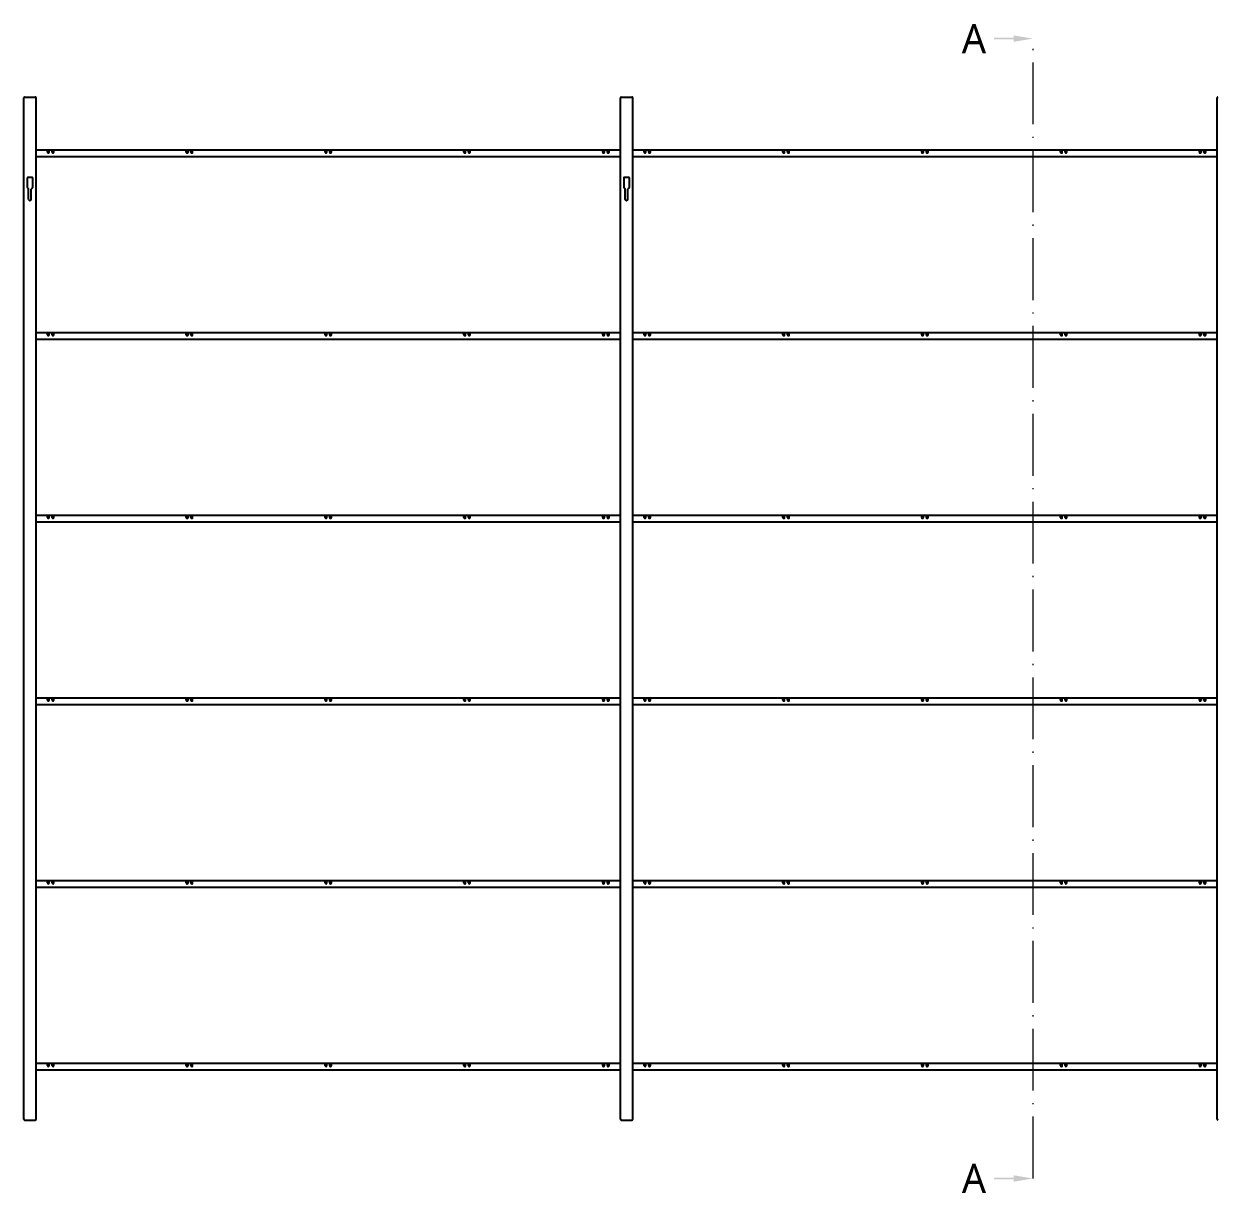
# Model space of a CAD drawing. Header units: inches. Extents: x 6 to 1987, y -21 to 287.
# Drawn here: x 5.9 to 128.4, y 167.2 to 287.3 of the extents above; entities that cross this region are included whole.
import ezdxf

# ---------------------------------------------------------------- set-up
doc = ezdxf.new("R2010")
doc.units = ezdxf.units.IN
doc.header["$LTSCALE"] = 12.7
doc.header["$MEASUREMENT"] = 0
doc.linetypes.add('ONS_DASHDOT', pattern=[0.71, 0.5, -0.1, 0.01, -0.1])
doc.layers.add('SECTION_CUTTING_LINE', color=7, linetype='ONS_DASHDOT', lineweight=70)
doc.layers.add('Visible', color=7, linetype='Continuous', lineweight=25)
doc.styles.add('Onshape-Standard', font='NotoSans-Regular.ttf')

msp = doc.modelspace()

# ---------------------------------------------------------------- linework, layer by layer
at = {"layer": 'SECTION_CUTTING_LINE', "color": 7, "lineweight": 13}
msp.add_line((109.51741, 168.73944), (109.51741, 285.73944), dxfattribs=at)
for points in [[(107.51741, 285.82278), (105.51741, 285.82278), (107.51741, 285.65611), (105.51741, 285.65611)], [(109.51741, 285.73944), (107.51741, 286.07278), (107.51741, 285.40611)], [(109.51741, 168.73944), (107.51741, 169.07278), (107.51741, 168.40611)], [(107.51741, 168.82278), (105.51741, 168.82278), (107.51741, 168.65611), (105.51741, 168.65611)]]:
    msp.add_solid(points, dxfattribs=at)
at = {"layer": 'Visible'}
for p, q in [((5.91426, 174.81444), (5.91426, 279.66444)), ((5.98926, 279.73944), (7.08926, 279.73944)), ((7.16426, 174.81444), (7.16426, 279.66444)), ((67.16426, 174.81444), (67.16426, 279.66444)), ((67.23926, 279.73944), (68.33926, 279.73944)), ((68.41426, 174.81444), (68.41426, 279.66444)), ((128.41426, 174.81444), (128.41426, 279.66444)), ((7.16426, 274.33944), (8.33926, 274.33944)), ((7.16426, 273.63944), (67.16426, 273.63944)), ((8.33926, 274.08944), (8.33926, 274.33944)), ((8.33926, 274.33944), (8.51426, 274.33944)), ((8.35496, 274.03944), (8.49857, 274.03944)), ((8.51426, 274.33944), (8.81426, 274.33944)), ((8.51426, 274.08944), (8.51426, 274.33944)), ((8.81426, 274.08944), (8.81426, 274.33944)), ((8.81426, 274.33944), (8.98926, 274.33944)), ((8.82996, 274.03944), (8.97357, 274.03944)), ((8.98926, 274.33944), (22.58926, 274.33944)), ((8.98926, 274.08944), (8.98926, 274.33944)), ((22.58926, 274.08944), (22.58926, 274.33944)), ((22.58926, 274.33944), (22.76426, 274.33944)), ((22.60496, 274.03944), (22.74857, 274.03944)), ((22.76426, 274.33944), (23.06426, 274.33944)), ((22.76426, 274.08944), (22.76426, 274.33944)), ((23.06426, 274.08944), (23.06426, 274.33944)), ((23.06426, 274.33944), (23.23926, 274.33944)), ((23.07996, 274.03944), (23.22357, 274.03944)), ((23.23926, 274.08944), (23.23926, 274.33944)), ((23.23926, 274.33944), (36.83926, 274.33944)), ((36.83926, 274.08944), (36.83926, 274.33944)), ((36.83926, 274.33944), (37.01426, 274.33944)), ((36.85496, 274.03944), (36.99857, 274.03944)), ((37.01426, 274.33944), (37.31426, 274.33944)), ((37.01426, 274.08944), (37.01426, 274.33944)), ((37.31426, 274.08944), (37.31426, 274.33944)), ((37.31426, 274.33944), (37.48926, 274.33944)), ((37.32996, 274.03944), (37.47357, 274.03944)), ((37.48926, 274.33944), (51.08926, 274.33944)), ((37.48926, 274.08944), (37.48926, 274.33944)), ((51.08926, 274.08944), (51.08926, 274.33944)), ((51.08926, 274.33944), (51.26426, 274.33944)), ((51.10496, 274.03944), (51.24857, 274.03944)), ((51.26426, 274.33944), (51.56426, 274.33944)), ((51.26426, 274.08944), (51.26426, 274.33944)), ((51.56426, 274.08944), (51.56426, 274.33944)), ((51.56426, 274.33944), (51.73926, 274.33944)), ((51.57996, 274.03944), (51.72357, 274.03944)), ((51.73926, 274.33944), (65.33926, 274.33944)), ((51.73926, 274.08944), (51.73926, 274.33944)), ((65.33926, 274.08944), (65.33926, 274.33944)), ((65.33926, 274.33944), (65.51426, 274.33944)), ((65.35496, 274.03944), (65.49857, 274.03944)), ((65.51426, 274.33944), (65.81426, 274.33944)), ((65.51426, 274.08944), (65.51426, 274.33944)), ((65.81426, 274.08944), (65.81426, 274.33944)), ((65.81426, 274.33944), (65.98926, 274.33944)), ((65.82996, 274.03944), (65.97357, 274.03944)), ((65.98926, 274.33944), (67.16426, 274.33944)), ((65.98926, 274.08944), (65.98926, 274.33944)), ((68.41426, 274.33944), (69.58926, 274.33944)), ((68.41426, 273.63944), (128.41426, 273.63944)), ((69.58926, 274.08944), (69.58926, 274.33944)), ((69.58926, 274.33944), (69.76426, 274.33944)), ((69.60496, 274.03944), (69.74857, 274.03944)), ((69.76426, 274.33944), (70.06426, 274.33944)), ((69.76426, 274.08944), (69.76426, 274.33944)), ((70.06426, 274.08944), (70.06426, 274.33944)), ((70.06426, 274.33944), (70.23926, 274.33944)), ((70.07996, 274.03944), (70.22357, 274.03944)), ((70.23926, 274.33944), (83.83926, 274.33944)), ((70.23926, 274.08944), (70.23926, 274.33944)), ((83.83926, 274.08944), (83.83926, 274.33944)), ((83.83926, 274.33944), (84.01426, 274.33944)), ((83.85496, 274.03944), (83.99857, 274.03944)), ((84.01426, 274.33944), (84.31426, 274.33944)), ((84.01426, 274.08944), (84.01426, 274.33944)), ((84.31426, 274.08944), (84.31426, 274.33944)), ((84.31426, 274.33944), (84.48926, 274.33944)), ((84.32996, 274.03944), (84.47357, 274.03944)), ((84.48926, 274.08944), (84.48926, 274.33944)), ((84.48926, 274.33944), (98.08926, 274.33944)), ((98.08926, 274.08944), (98.08926, 274.33944)), ((98.08926, 274.33944), (98.26426, 274.33944)), ((98.10496, 274.03944), (98.24857, 274.03944)), ((98.26426, 274.33944), (98.56426, 274.33944)), ((98.26426, 274.08944), (98.26426, 274.33944)), ((98.56426, 274.08944), (98.56426, 274.33944)), ((98.56426, 274.33944), (98.73926, 274.33944)), ((98.57996, 274.03944), (98.72357, 274.03944)), ((98.73926, 274.33944), (112.33926, 274.33944)), ((98.73926, 274.08944), (98.73926, 274.33944)), ((112.33926, 274.08944), (112.33926, 274.33944)), ((112.33926, 274.33944), (112.51426, 274.33944)), ((112.35496, 274.03944), (112.49857, 274.03944)), ((112.51426, 274.33944), (112.81426, 274.33944)), ((112.51426, 274.08944), (112.51426, 274.33944)), ((112.81426, 274.08944), (112.81426, 274.33944)), ((112.81426, 274.33944), (112.98926, 274.33944)), ((112.82996, 274.03944), (112.97357, 274.03944)), ((112.98926, 274.33944), (126.58926, 274.33944)), ((112.98926, 274.08944), (112.98926, 274.33944)), ((126.58926, 274.08944), (126.58926, 274.33944)), ((126.58926, 274.33944), (126.76426, 274.33944)), ((126.60496, 274.03944), (126.74857, 274.03944)), ((126.76426, 274.33944), (127.06426, 274.33944)), ((126.76426, 274.08944), (126.76426, 274.33944)), ((127.06426, 274.08944), (127.06426, 274.33944)), ((127.06426, 274.33944), (127.23926, 274.33944)), ((127.07996, 274.03944), (127.22357, 274.03944)), ((127.23926, 274.33944), (128.41426, 274.33944)), ((127.23926, 274.08944), (127.23926, 274.33944)), ((6.26426, 271.46444), (6.26426, 270.4498)), ((6.78926, 271.48944), (6.28926, 271.48944)), ((6.81426, 271.46444), (6.81426, 270.4498)), ((67.51426, 271.46444), (67.51426, 270.4498)), ((68.03926, 271.48944), (67.53926, 271.48944)), ((68.06426, 271.46444), (68.06426, 270.4498)), ((6.27159, 270.43212), (6.39444, 270.30927)), ((6.40176, 269.23944), (6.40176, 270.29159)), ((6.67676, 269.23944), (6.67676, 270.29159)), ((6.80694, 270.43212), (6.68409, 270.30927)), ((67.52159, 270.43212), (67.64444, 270.30927)), ((67.65176, 269.23944), (67.65176, 270.29159)), ((67.92676, 269.23944), (67.92676, 270.29159)), ((68.05694, 270.43212), (67.93409, 270.30927)), ((7.16426, 255.58944), (8.33926, 255.58944)), ((7.16426, 254.88944), (67.16426, 254.88944)), ((8.33926, 255.33944), (8.33926, 255.58944)), ((8.33926, 255.58944), (8.51426, 255.58944)), ((8.35496, 255.28944), (8.49857, 255.28944)), ((8.51426, 255.58944), (8.81426, 255.58944)), ((8.51426, 255.33944), (8.51426, 255.58944)), ((8.81426, 255.33944), (8.81426, 255.58944)), ((8.81426, 255.58944), (8.98926, 255.58944)), ((8.82996, 255.28944), (8.97357, 255.28944)), ((8.98926, 255.58944), (22.58926, 255.58944)), ((8.98926, 255.33944), (8.98926, 255.58944)), ((22.58926, 255.33944), (22.58926, 255.58944)), ((22.58926, 255.58944), (22.76426, 255.58944)), ((22.60496, 255.28944), (22.74857, 255.28944)), ((22.76426, 255.58944), (23.06426, 255.58944)), ((22.76426, 255.33944), (22.76426, 255.58944)), ((23.06426, 255.33944), (23.06426, 255.58944)), ((23.06426, 255.58944), (23.23926, 255.58944)), ((23.07996, 255.28944), (23.22357, 255.28944)), ((23.23926, 255.33944), (23.23926, 255.58944)), ((23.23926, 255.58944), (36.83926, 255.58944)), ((36.83926, 255.33944), (36.83926, 255.58944)), ((36.83926, 255.58944), (37.01426, 255.58944)), ((36.85496, 255.28944), (36.99857, 255.28944)), ((37.01426, 255.58944), (37.31426, 255.58944)), ((37.01426, 255.33944), (37.01426, 255.58944)), ((37.31426, 255.33944), (37.31426, 255.58944)), ((37.31426, 255.58944), (37.48926, 255.58944)), ((37.32996, 255.28944), (37.47357, 255.28944)), ((37.48926, 255.58944), (51.08926, 255.58944)), ((37.48926, 255.33944), (37.48926, 255.58944)), ((51.08926, 255.33944), (51.08926, 255.58944)), ((51.08926, 255.58944), (51.26426, 255.58944)), ((51.10496, 255.28944), (51.24857, 255.28944)), ((51.26426, 255.58944), (51.56426, 255.58944)), ((51.26426, 255.33944), (51.26426, 255.58944)), ((51.56426, 255.33944), (51.56426, 255.58944)), ((51.56426, 255.58944), (51.73926, 255.58944)), ((51.57996, 255.28944), (51.72357, 255.28944)), ((51.73926, 255.58944), (65.33926, 255.58944)), ((51.73926, 255.33944), (51.73926, 255.58944)), ((65.33926, 255.33944), (65.33926, 255.58944)), ((65.33926, 255.58944), (65.51426, 255.58944)), ((65.35496, 255.28944), (65.49857, 255.28944)), ((65.51426, 255.58944), (65.81426, 255.58944)), ((65.51426, 255.33944), (65.51426, 255.58944)), ((65.81426, 255.33944), (65.81426, 255.58944)), ((65.81426, 255.58944), (65.98926, 255.58944)), ((65.82996, 255.28944), (65.97357, 255.28944)), ((65.98926, 255.58944), (67.16426, 255.58944)), ((65.98926, 255.33944), (65.98926, 255.58944)), ((68.41426, 255.58944), (69.58926, 255.58944)), ((68.41426, 254.88944), (128.41426, 254.88944)), ((69.58926, 255.33944), (69.58926, 255.58944)), ((69.58926, 255.58944), (69.76426, 255.58944)), ((69.60496, 255.28944), (69.74857, 255.28944)), ((69.76426, 255.58944), (70.06426, 255.58944)), ((69.76426, 255.33944), (69.76426, 255.58944)), ((70.06426, 255.33944), (70.06426, 255.58944)), ((70.06426, 255.58944), (70.23926, 255.58944)), ((70.07996, 255.28944), (70.22357, 255.28944)), ((70.23926, 255.58944), (83.83926, 255.58944)), ((70.23926, 255.33944), (70.23926, 255.58944)), ((83.83926, 255.33944), (83.83926, 255.58944)), ((83.83926, 255.58944), (84.01426, 255.58944)), ((83.85496, 255.28944), (83.99857, 255.28944)), ((84.01426, 255.58944), (84.31426, 255.58944)), ((84.01426, 255.33944), (84.01426, 255.58944)), ((84.31426, 255.33944), (84.31426, 255.58944)), ((84.31426, 255.58944), (84.48926, 255.58944)), ((84.32996, 255.28944), (84.47357, 255.28944)), ((84.48926, 255.33944), (84.48926, 255.58944)), ((84.48926, 255.58944), (98.08926, 255.58944)), ((98.08926, 255.33944), (98.08926, 255.58944)), ((98.08926, 255.58944), (98.26426, 255.58944)), ((98.10496, 255.28944), (98.24857, 255.28944)), ((98.26426, 255.58944), (98.56426, 255.58944)), ((98.26426, 255.33944), (98.26426, 255.58944)), ((98.56426, 255.33944), (98.56426, 255.58944)), ((98.56426, 255.58944), (98.73926, 255.58944)), ((98.57996, 255.28944), (98.72357, 255.28944)), ((98.73926, 255.58944), (112.33926, 255.58944)), ((98.73926, 255.33944), (98.73926, 255.58944)), ((112.33926, 255.33944), (112.33926, 255.58944)), ((112.33926, 255.58944), (112.51426, 255.58944)), ((112.35496, 255.28944), (112.49857, 255.28944)), ((112.51426, 255.58944), (112.81426, 255.58944)), ((112.51426, 255.33944), (112.51426, 255.58944)), ((112.81426, 255.33944), (112.81426, 255.58944)), ((112.81426, 255.58944), (112.98926, 255.58944)), ((112.82996, 255.28944), (112.97357, 255.28944)), ((112.98926, 255.58944), (126.58926, 255.58944)), ((112.98926, 255.33944), (112.98926, 255.58944)), ((126.58926, 255.33944), (126.58926, 255.58944)), ((126.58926, 255.58944), (126.76426, 255.58944)), ((126.60496, 255.28944), (126.74857, 255.28944)), ((126.76426, 255.58944), (127.06426, 255.58944)), ((126.76426, 255.33944), (126.76426, 255.58944)), ((127.06426, 255.33944), (127.06426, 255.58944)), ((127.06426, 255.58944), (127.23926, 255.58944)), ((127.07996, 255.28944), (127.22357, 255.28944)), ((127.23926, 255.58944), (128.41426, 255.58944)), ((127.23926, 255.33944), (127.23926, 255.58944)), ((7.16426, 236.83944), (8.33926, 236.83944)), ((8.33926, 236.58944), (8.33926, 236.83944)), ((8.33926, 236.83944), (8.51426, 236.83944)), ((8.35496, 236.53944), (8.49857, 236.53944)), ((8.51426, 236.83944), (8.81426, 236.83944)), ((8.51426, 236.58944), (8.51426, 236.83944)), ((8.81426, 236.58944), (8.81426, 236.83944)), ((8.81426, 236.83944), (8.98926, 236.83944)), ((8.82996, 236.53944), (8.97357, 236.53944)), ((8.98926, 236.83944), (22.58926, 236.83944)), ((8.98926, 236.58944), (8.98926, 236.83944)), ((22.58926, 236.58944), (22.58926, 236.83944)), ((22.58926, 236.83944), (22.76426, 236.83944)), ((22.60496, 236.53944), (22.74857, 236.53944)), ((22.76426, 236.83944), (23.06426, 236.83944)), ((22.76426, 236.58944), (22.76426, 236.83944)), ((23.06426, 236.58944), (23.06426, 236.83944)), ((23.06426, 236.83944), (23.23926, 236.83944)), ((23.07996, 236.53944), (23.22357, 236.53944)), ((23.23926, 236.58944), (23.23926, 236.83944)), ((23.23926, 236.83944), (36.83926, 236.83944)), ((36.83926, 236.58944), (36.83926, 236.83944)), ((36.83926, 236.83944), (37.01426, 236.83944)), ((36.85496, 236.53944), (36.99857, 236.53944)), ((37.01426, 236.83944), (37.31426, 236.83944)), ((37.01426, 236.58944), (37.01426, 236.83944)), ((37.31426, 236.58944), (37.31426, 236.83944)), ((37.31426, 236.83944), (37.48926, 236.83944)), ((37.32996, 236.53944), (37.47357, 236.53944)), ((37.48926, 236.83944), (51.08926, 236.83944)), ((37.48926, 236.58944), (37.48926, 236.83944)), ((51.08926, 236.58944), (51.08926, 236.83944)), ((51.08926, 236.83944), (51.26426, 236.83944)), ((51.10496, 236.53944), (51.24857, 236.53944)), ((51.26426, 236.83944), (51.56426, 236.83944)), ((51.26426, 236.58944), (51.26426, 236.83944)), ((51.56426, 236.58944), (51.56426, 236.83944)), ((51.56426, 236.83944), (51.73926, 236.83944)), ((51.57996, 236.53944), (51.72357, 236.53944)), ((51.73926, 236.83944), (65.33926, 236.83944)), ((51.73926, 236.58944), (51.73926, 236.83944)), ((65.33926, 236.58944), (65.33926, 236.83944)), ((65.33926, 236.83944), (65.51426, 236.83944)), ((65.35496, 236.53944), (65.49857, 236.53944)), ((65.51426, 236.83944), (65.81426, 236.83944)), ((65.51426, 236.58944), (65.51426, 236.83944)), ((65.81426, 236.58944), (65.81426, 236.83944)), ((65.81426, 236.83944), (65.98926, 236.83944)), ((65.82996, 236.53944), (65.97357, 236.53944)), ((65.98926, 236.83944), (67.16426, 236.83944)), ((65.98926, 236.58944), (65.98926, 236.83944)), ((68.41426, 236.83944), (69.58926, 236.83944)), ((69.58926, 236.58944), (69.58926, 236.83944)), ((69.58926, 236.83944), (69.76426, 236.83944)), ((69.60496, 236.53944), (69.74857, 236.53944)), ((69.76426, 236.83944), (70.06426, 236.83944)), ((69.76426, 236.58944), (69.76426, 236.83944)), ((70.06426, 236.58944), (70.06426, 236.83944)), ((70.06426, 236.83944), (70.23926, 236.83944)), ((70.07996, 236.53944), (70.22357, 236.53944)), ((70.23926, 236.83944), (83.83926, 236.83944)), ((70.23926, 236.58944), (70.23926, 236.83944)), ((83.83926, 236.58944), (83.83926, 236.83944)), ((83.83926, 236.83944), (84.01426, 236.83944)), ((83.85496, 236.53944), (83.99857, 236.53944)), ((84.01426, 236.83944), (84.31426, 236.83944)), ((84.01426, 236.58944), (84.01426, 236.83944)), ((84.31426, 236.58944), (84.31426, 236.83944)), ((84.31426, 236.83944), (84.48926, 236.83944)), ((84.32996, 236.53944), (84.47357, 236.53944)), ((84.48926, 236.58944), (84.48926, 236.83944)), ((84.48926, 236.83944), (98.08926, 236.83944)), ((98.08926, 236.58944), (98.08926, 236.83944)), ((98.08926, 236.83944), (98.26426, 236.83944)), ((98.10496, 236.53944), (98.24857, 236.53944)), ((98.26426, 236.83944), (98.56426, 236.83944)), ((98.26426, 236.58944), (98.26426, 236.83944)), ((98.56426, 236.58944), (98.56426, 236.83944)), ((98.56426, 236.83944), (98.73926, 236.83944)), ((98.57996, 236.53944), (98.72357, 236.53944)), ((98.73926, 236.83944), (112.33926, 236.83944)), ((98.73926, 236.58944), (98.73926, 236.83944)), ((112.33926, 236.58944), (112.33926, 236.83944)), ((112.33926, 236.83944), (112.51426, 236.83944)), ((112.35496, 236.53944), (112.49857, 236.53944)), ((112.51426, 236.83944), (112.81426, 236.83944)), ((112.51426, 236.58944), (112.51426, 236.83944)), ((112.81426, 236.58944), (112.81426, 236.83944)), ((112.81426, 236.83944), (112.98926, 236.83944)), ((112.82996, 236.53944), (112.97357, 236.53944)), ((112.98926, 236.83944), (126.58926, 236.83944)), ((112.98926, 236.58944), (112.98926, 236.83944)), ((126.58926, 236.58944), (126.58926, 236.83944)), ((126.58926, 236.83944), (126.76426, 236.83944)), ((126.60496, 236.53944), (126.74857, 236.53944)), ((126.76426, 236.83944), (127.06426, 236.83944)), ((126.76426, 236.58944), (126.76426, 236.83944)), ((127.06426, 236.58944), (127.06426, 236.83944)), ((127.06426, 236.83944), (127.23926, 236.83944)), ((127.07996, 236.53944), (127.22357, 236.53944)), ((127.23926, 236.83944), (128.41426, 236.83944)), ((127.23926, 236.58944), (127.23926, 236.83944)), ((7.16426, 236.13944), (67.16426, 236.13944)), ((68.41426, 236.13944), (128.41426, 236.13944)), ((7.16426, 218.08944), (8.33926, 218.08944)), ((8.33926, 217.83944), (8.33926, 218.08944)), ((8.33926, 218.08944), (8.51426, 218.08944)), ((8.51426, 218.08944), (8.81426, 218.08944)), ((8.51426, 217.83944), (8.51426, 218.08944)), ((8.81426, 217.83944), (8.81426, 218.08944)), ((8.81426, 218.08944), (8.98926, 218.08944)), ((8.98926, 218.08944), (22.58926, 218.08944)), ((8.98926, 217.83944), (8.98926, 218.08944)), ((22.58926, 217.83944), (22.58926, 218.08944)), ((22.58926, 218.08944), (22.76426, 218.08944)), ((22.76426, 218.08944), (23.06426, 218.08944)), ((22.76426, 217.83944), (22.76426, 218.08944)), ((23.06426, 217.83944), (23.06426, 218.08944)), ((23.06426, 218.08944), (23.23926, 218.08944)), ((23.23926, 217.83944), (23.23926, 218.08944)), ((23.23926, 218.08944), (36.83926, 218.08944)), ((36.83926, 217.83944), (36.83926, 218.08944)), ((36.83926, 218.08944), (37.01426, 218.08944)), ((37.01426, 218.08944), (37.31426, 218.08944)), ((37.01426, 217.83944), (37.01426, 218.08944)), ((37.31426, 217.83944), (37.31426, 218.08944)), ((37.31426, 218.08944), (37.48926, 218.08944)), ((37.48926, 218.08944), (51.08926, 218.08944)), ((37.48926, 217.83944), (37.48926, 218.08944)), ((51.08926, 217.83944), (51.08926, 218.08944)), ((51.08926, 218.08944), (51.26426, 218.08944)), ((51.26426, 218.08944), (51.56426, 218.08944)), ((51.26426, 217.83944), (51.26426, 218.08944)), ((51.56426, 217.83944), (51.56426, 218.08944)), ((51.56426, 218.08944), (51.73926, 218.08944)), ((51.73926, 218.08944), (65.33926, 218.08944)), ((51.73926, 217.83944), (51.73926, 218.08944)), ((65.33926, 217.83944), (65.33926, 218.08944)), ((65.33926, 218.08944), (65.51426, 218.08944)), ((65.51426, 218.08944), (65.81426, 218.08944)), ((65.51426, 217.83944), (65.51426, 218.08944)), ((65.81426, 217.83944), (65.81426, 218.08944)), ((65.81426, 218.08944), (65.98926, 218.08944)), ((65.98926, 218.08944), (67.16426, 218.08944)), ((65.98926, 217.83944), (65.98926, 218.08944)), ((68.41426, 218.08944), (69.58926, 218.08944)), ((69.58926, 217.83944), (69.58926, 218.08944)), ((69.58926, 218.08944), (69.76426, 218.08944)), ((69.76426, 218.08944), (70.06426, 218.08944)), ((69.76426, 217.83944), (69.76426, 218.08944)), ((70.06426, 217.83944), (70.06426, 218.08944)), ((70.06426, 218.08944), (70.23926, 218.08944)), ((70.23926, 218.08944), (83.83926, 218.08944)), ((70.23926, 217.83944), (70.23926, 218.08944)), ((83.83926, 217.83944), (83.83926, 218.08944)), ((83.83926, 218.08944), (84.01426, 218.08944)), ((84.01426, 218.08944), (84.31426, 218.08944)), ((84.01426, 217.83944), (84.01426, 218.08944)), ((84.31426, 217.83944), (84.31426, 218.08944)), ((84.31426, 218.08944), (84.48926, 218.08944)), ((84.48926, 217.83944), (84.48926, 218.08944)), ((84.48926, 218.08944), (98.08926, 218.08944)), ((98.08926, 217.83944), (98.08926, 218.08944)), ((98.08926, 218.08944), (98.26426, 218.08944)), ((98.26426, 218.08944), (98.56426, 218.08944)), ((98.26426, 217.83944), (98.26426, 218.08944)), ((98.56426, 217.83944), (98.56426, 218.08944)), ((98.56426, 218.08944), (98.73926, 218.08944)), ((98.73926, 218.08944), (112.33926, 218.08944)), ((98.73926, 217.83944), (98.73926, 218.08944)), ((112.33926, 217.83944), (112.33926, 218.08944)), ((112.33926, 218.08944), (112.51426, 218.08944)), ((112.51426, 218.08944), (112.81426, 218.08944)), ((112.51426, 217.83944), (112.51426, 218.08944)), ((112.81426, 217.83944), (112.81426, 218.08944)), ((112.81426, 218.08944), (112.98926, 218.08944)), ((112.98926, 218.08944), (126.58926, 218.08944)), ((112.98926, 217.83944), (112.98926, 218.08944)), ((126.58926, 217.83944), (126.58926, 218.08944)), ((126.58926, 218.08944), (126.76426, 218.08944)), ((126.76426, 218.08944), (127.06426, 218.08944)), ((126.76426, 217.83944), (126.76426, 218.08944)), ((127.06426, 217.83944), (127.06426, 218.08944)), ((127.06426, 218.08944), (127.23926, 218.08944)), ((127.23926, 218.08944), (128.41426, 218.08944)), ((127.23926, 217.83944), (127.23926, 218.08944)), ((7.16426, 217.38944), (67.16426, 217.38944)), ((8.35496, 217.78944), (8.49857, 217.78944)), ((8.82996, 217.78944), (8.97357, 217.78944)), ((22.60496, 217.78944), (22.74857, 217.78944)), ((23.07996, 217.78944), (23.22357, 217.78944)), ((36.85496, 217.78944), (36.99857, 217.78944)), ((37.32996, 217.78944), (37.47357, 217.78944)), ((51.10496, 217.78944), (51.24857, 217.78944)), ((51.57996, 217.78944), (51.72357, 217.78944)), ((65.35496, 217.78944), (65.49857, 217.78944)), ((65.82996, 217.78944), (65.97357, 217.78944)), ((68.41426, 217.38944), (128.41426, 217.38944)), ((69.60496, 217.78944), (69.74857, 217.78944)), ((70.07996, 217.78944), (70.22357, 217.78944)), ((83.85496, 217.78944), (83.99857, 217.78944)), ((84.32996, 217.78944), (84.47357, 217.78944)), ((98.10496, 217.78944), (98.24857, 217.78944)), ((98.57996, 217.78944), (98.72357, 217.78944)), ((112.35496, 217.78944), (112.49857, 217.78944)), ((112.82996, 217.78944), (112.97357, 217.78944)), ((126.60496, 217.78944), (126.74857, 217.78944)), ((127.07996, 217.78944), (127.22357, 217.78944)), ((7.16426, 199.33944), (8.33926, 199.33944)), ((7.16426, 198.63944), (67.16426, 198.63944)), ((8.33926, 199.08944), (8.33926, 199.33944)), ((8.33926, 199.33944), (8.51426, 199.33944)), ((8.35496, 199.03944), (8.49857, 199.03944)), ((8.51426, 199.33944), (8.81426, 199.33944)), ((8.51426, 199.08944), (8.51426, 199.33944)), ((8.81426, 199.08944), (8.81426, 199.33944)), ((8.81426, 199.33944), (8.98926, 199.33944)), ((8.82996, 199.03944), (8.97357, 199.03944)), ((8.98926, 199.33944), (22.58926, 199.33944)), ((8.98926, 199.08944), (8.98926, 199.33944)), ((22.58926, 199.08944), (22.58926, 199.33944)), ((22.58926, 199.33944), (22.76426, 199.33944)), ((22.60496, 199.03944), (22.74857, 199.03944)), ((22.76426, 199.33944), (23.06426, 199.33944)), ((22.76426, 199.08944), (22.76426, 199.33944)), ((23.06426, 199.08944), (23.06426, 199.33944)), ((23.06426, 199.33944), (23.23926, 199.33944)), ((23.07996, 199.03944), (23.22357, 199.03944)), ((23.23926, 199.08944), (23.23926, 199.33944)), ((23.23926, 199.33944), (36.83926, 199.33944)), ((36.83926, 199.08944), (36.83926, 199.33944)), ((36.83926, 199.33944), (37.01426, 199.33944)), ((36.85496, 199.03944), (36.99857, 199.03944)), ((37.01426, 199.33944), (37.31426, 199.33944)), ((37.01426, 199.08944), (37.01426, 199.33944)), ((37.31426, 199.08944), (37.31426, 199.33944)), ((37.31426, 199.33944), (37.48926, 199.33944)), ((37.32996, 199.03944), (37.47357, 199.03944)), ((37.48926, 199.33944), (51.08926, 199.33944)), ((37.48926, 199.08944), (37.48926, 199.33944)), ((51.08926, 199.08944), (51.08926, 199.33944)), ((51.08926, 199.33944), (51.26426, 199.33944)), ((51.10496, 199.03944), (51.24857, 199.03944)), ((51.26426, 199.33944), (51.56426, 199.33944)), ((51.26426, 199.08944), (51.26426, 199.33944)), ((51.56426, 199.08944), (51.56426, 199.33944)), ((51.56426, 199.33944), (51.73926, 199.33944)), ((51.57996, 199.03944), (51.72357, 199.03944)), ((51.73926, 199.33944), (65.33926, 199.33944)), ((51.73926, 199.08944), (51.73926, 199.33944)), ((65.33926, 199.08944), (65.33926, 199.33944)), ((65.33926, 199.33944), (65.51426, 199.33944)), ((65.35496, 199.03944), (65.49857, 199.03944)), ((65.51426, 199.33944), (65.81426, 199.33944)), ((65.51426, 199.08944), (65.51426, 199.33944)), ((65.81426, 199.08944), (65.81426, 199.33944)), ((65.81426, 199.33944), (65.98926, 199.33944)), ((65.82996, 199.03944), (65.97357, 199.03944)), ((65.98926, 199.33944), (67.16426, 199.33944)), ((65.98926, 199.08944), (65.98926, 199.33944)), ((68.41426, 199.33944), (69.58926, 199.33944)), ((68.41426, 198.63944), (128.41426, 198.63944)), ((69.58926, 199.08944), (69.58926, 199.33944)), ((69.58926, 199.33944), (69.76426, 199.33944)), ((69.60496, 199.03944), (69.74857, 199.03944)), ((69.76426, 199.33944), (70.06426, 199.33944)), ((69.76426, 199.08944), (69.76426, 199.33944)), ((70.06426, 199.08944), (70.06426, 199.33944)), ((70.06426, 199.33944), (70.23926, 199.33944)), ((70.07996, 199.03944), (70.22357, 199.03944)), ((70.23926, 199.33944), (83.83926, 199.33944)), ((70.23926, 199.08944), (70.23926, 199.33944)), ((83.83926, 199.08944), (83.83926, 199.33944)), ((83.83926, 199.33944), (84.01426, 199.33944)), ((83.85496, 199.03944), (83.99857, 199.03944)), ((84.01426, 199.33944), (84.31426, 199.33944)), ((84.01426, 199.08944), (84.01426, 199.33944)), ((84.31426, 199.08944), (84.31426, 199.33944)), ((84.31426, 199.33944), (84.48926, 199.33944)), ((84.32996, 199.03944), (84.47357, 199.03944)), ((84.48926, 199.08944), (84.48926, 199.33944)), ((84.48926, 199.33944), (98.08926, 199.33944)), ((98.08926, 199.08944), (98.08926, 199.33944)), ((98.08926, 199.33944), (98.26426, 199.33944)), ((98.10496, 199.03944), (98.24857, 199.03944)), ((98.26426, 199.33944), (98.56426, 199.33944)), ((98.26426, 199.08944), (98.26426, 199.33944)), ((98.56426, 199.08944), (98.56426, 199.33944)), ((98.56426, 199.33944), (98.73926, 199.33944)), ((98.57996, 199.03944), (98.72357, 199.03944)), ((98.73926, 199.33944), (112.33926, 199.33944)), ((98.73926, 199.08944), (98.73926, 199.33944)), ((112.33926, 199.08944), (112.33926, 199.33944)), ((112.33926, 199.33944), (112.51426, 199.33944)), ((112.35496, 199.03944), (112.49857, 199.03944)), ((112.51426, 199.33944), (112.81426, 199.33944)), ((112.51426, 199.08944), (112.51426, 199.33944)), ((112.81426, 199.08944), (112.81426, 199.33944)), ((112.81426, 199.33944), (112.98926, 199.33944)), ((112.82996, 199.03944), (112.97357, 199.03944)), ((112.98926, 199.33944), (126.58926, 199.33944)), ((112.98926, 199.08944), (112.98926, 199.33944)), ((126.58926, 199.08944), (126.58926, 199.33944)), ((126.58926, 199.33944), (126.76426, 199.33944)), ((126.60496, 199.03944), (126.74857, 199.03944)), ((126.76426, 199.33944), (127.06426, 199.33944)), ((126.76426, 199.08944), (126.76426, 199.33944)), ((127.06426, 199.08944), (127.06426, 199.33944)), ((127.06426, 199.33944), (127.23926, 199.33944)), ((127.07996, 199.03944), (127.22357, 199.03944)), ((127.23926, 199.33944), (128.41426, 199.33944)), ((127.23926, 199.08944), (127.23926, 199.33944)), ((7.16426, 180.58944), (8.33926, 180.58944)), ((8.33926, 180.33944), (8.33926, 180.58944)), ((8.33926, 180.58944), (8.51426, 180.58944)), ((8.35496, 180.28944), (8.49857, 180.28944)), ((8.51426, 180.58944), (8.81426, 180.58944)), ((8.51426, 180.33944), (8.51426, 180.58944)), ((8.81426, 180.33944), (8.81426, 180.58944)), ((8.81426, 180.58944), (8.98926, 180.58944)), ((8.82996, 180.28944), (8.97357, 180.28944)), ((8.98926, 180.58944), (22.58926, 180.58944)), ((8.98926, 180.33944), (8.98926, 180.58944)), ((22.58926, 180.33944), (22.58926, 180.58944)), ((22.58926, 180.58944), (22.76426, 180.58944)), ((22.60496, 180.28944), (22.74857, 180.28944)), ((22.76426, 180.58944), (23.06426, 180.58944)), ((22.76426, 180.33944), (22.76426, 180.58944)), ((23.06426, 180.33944), (23.06426, 180.58944)), ((23.06426, 180.58944), (23.23926, 180.58944)), ((23.07996, 180.28944), (23.22357, 180.28944)), ((23.23926, 180.33944), (23.23926, 180.58944)), ((23.23926, 180.58944), (36.83926, 180.58944)), ((36.83926, 180.33944), (36.83926, 180.58944)), ((36.83926, 180.58944), (37.01426, 180.58944)), ((36.85496, 180.28944), (36.99857, 180.28944)), ((37.01426, 180.58944), (37.31426, 180.58944)), ((37.01426, 180.33944), (37.01426, 180.58944)), ((37.31426, 180.33944), (37.31426, 180.58944)), ((37.31426, 180.58944), (37.48926, 180.58944)), ((37.32996, 180.28944), (37.47357, 180.28944)), ((37.48926, 180.58944), (51.08926, 180.58944)), ((37.48926, 180.33944), (37.48926, 180.58944)), ((51.08926, 180.33944), (51.08926, 180.58944)), ((51.08926, 180.58944), (51.26426, 180.58944)), ((51.10496, 180.28944), (51.24857, 180.28944)), ((51.26426, 180.58944), (51.56426, 180.58944)), ((51.26426, 180.33944), (51.26426, 180.58944)), ((51.56426, 180.33944), (51.56426, 180.58944)), ((51.56426, 180.58944), (51.73926, 180.58944)), ((51.57996, 180.28944), (51.72357, 180.28944)), ((51.73926, 180.58944), (65.33926, 180.58944)), ((51.73926, 180.33944), (51.73926, 180.58944)), ((65.33926, 180.33944), (65.33926, 180.58944)), ((65.33926, 180.58944), (65.51426, 180.58944)), ((65.35496, 180.28944), (65.49857, 180.28944)), ((65.51426, 180.58944), (65.81426, 180.58944)), ((65.51426, 180.33944), (65.51426, 180.58944)), ((65.81426, 180.33944), (65.81426, 180.58944)), ((65.81426, 180.58944), (65.98926, 180.58944)), ((65.82996, 180.28944), (65.97357, 180.28944)), ((65.98926, 180.58944), (67.16426, 180.58944)), ((65.98926, 180.33944), (65.98926, 180.58944)), ((68.41426, 180.58944), (69.58926, 180.58944)), ((69.58926, 180.58944), (69.76426, 180.58944)), ((69.58926, 180.33944), (69.58926, 180.58944)), ((69.60496, 180.28944), (69.74857, 180.28944)), ((69.76426, 180.33944), (69.76426, 180.58944)), ((69.76426, 180.58944), (70.06426, 180.58944)), ((70.06426, 180.58944), (70.23926, 180.58944)), ((70.06426, 180.33944), (70.06426, 180.58944)), ((70.07996, 180.28944), (70.22357, 180.28944)), ((70.23926, 180.58944), (83.83926, 180.58944)), ((70.23926, 180.33944), (70.23926, 180.58944)), ((83.83926, 180.58944), (84.01426, 180.58944)), ((83.83926, 180.33944), (83.83926, 180.58944)), ((83.85496, 180.28944), (83.99857, 180.28944)), ((84.01426, 180.33944), (84.01426, 180.58944)), ((84.01426, 180.58944), (84.31426, 180.58944)), ((84.31426, 180.58944), (84.48926, 180.58944)), ((84.31426, 180.33944), (84.31426, 180.58944)), ((84.32996, 180.28944), (84.47357, 180.28944)), ((84.48926, 180.58944), (98.08926, 180.58944)), ((84.48926, 180.33944), (84.48926, 180.58944)), ((98.08926, 180.58944), (98.26426, 180.58944)), ((98.08926, 180.33944), (98.08926, 180.58944)), ((98.10496, 180.28944), (98.24857, 180.28944)), ((98.26426, 180.58944), (98.56426, 180.58944)), ((98.26426, 180.33944), (98.26426, 180.58944)), ((98.56426, 180.58944), (98.73926, 180.58944)), ((98.56426, 180.33944), (98.56426, 180.58944)), ((98.57996, 180.28944), (98.72357, 180.28944)), ((98.73926, 180.58944), (112.33926, 180.58944)), ((98.73926, 180.33944), (98.73926, 180.58944)), ((112.33926, 180.58944), (112.51426, 180.58944)), ((112.33926, 180.33944), (112.33926, 180.58944)), ((112.35496, 180.28944), (112.49857, 180.28944)), ((112.51426, 180.58944), (112.81426, 180.58944)), ((112.51426, 180.33944), (112.51426, 180.58944)), ((112.81426, 180.58944), (112.98926, 180.58944)), ((112.81426, 180.33944), (112.81426, 180.58944)), ((112.82996, 180.28944), (112.97357, 180.28944)), ((112.98926, 180.58944), (126.58926, 180.58944)), ((112.98926, 180.33944), (112.98926, 180.58944)), ((126.58926, 180.58944), (126.76426, 180.58944)), ((126.58926, 180.33944), (126.58926, 180.58944)), ((126.60496, 180.28944), (126.74857, 180.28944)), ((126.76426, 180.58944), (127.06426, 180.58944)), ((126.76426, 180.33944), (126.76426, 180.58944)), ((127.06426, 180.58944), (127.23926, 180.58944)), ((127.06426, 180.33944), (127.06426, 180.58944)), ((127.07996, 180.28944), (127.22357, 180.28944)), ((127.23926, 180.58944), (128.41426, 180.58944)), ((127.23926, 180.33944), (127.23926, 180.58944)), ((7.16426, 179.88944), (67.16426, 179.88944)), ((68.41426, 179.88944), (128.41426, 179.88944)), ((5.98926, 174.73944), (7.08926, 174.73944)), ((67.23926, 174.73944), (68.33926, 174.73944))]:
    msp.add_line(p, q, dxfattribs=at)
for centre, radius, start, end in [((5.98926, 279.66444), 0.075, 90, 180), ((7.08926, 279.66444), 0.075, 0, 90), ((67.23926, 279.66444), 0.075, 90, 180), ((68.33926, 279.66444), 0.075, 0, 90), ((128.48926, 279.66444), 0.075, 90, 180), ((8.42676, 274.08944), 0.0875, 180, 0), ((8.90176, 274.08944), 0.0875, 180, 0), ((22.67676, 274.08944), 0.0875, 180, 0), ((23.15176, 274.08944), 0.0875, 180, 0), ((36.92676, 274.08944), 0.0875, 180, 0), ((37.40176, 274.08944), 0.0875, 180, 0), ((51.17676, 274.08944), 0.0875, 180, 0), ((51.65176, 274.08944), 0.0875, 180, 0), ((65.42676, 274.08944), 0.0875, 180, 0), ((65.90176, 274.08944), 0.0875, 180, 0), ((69.67676, 274.08944), 0.0875, 180, 0), ((70.15176, 274.08944), 0.0875, 180, 0), ((83.92676, 274.08944), 0.0875, 180, 0), ((84.40176, 274.08944), 0.0875, 180, 0), ((98.17676, 274.08944), 0.0875, 180, 0), ((98.65176, 274.08944), 0.0875, 180, 0), ((112.42676, 274.08944), 0.0875, 180, 0), ((112.90176, 274.08944), 0.0875, 180, 0), ((126.67676, 274.08944), 0.0875, 180, 0), ((127.15176, 274.08944), 0.0875, 180, 0), ((6.28926, 271.46444), 0.025, 90, 180), ((6.78926, 271.46444), 0.025, 0, 90), ((67.53926, 271.46444), 0.025, 90, 180), ((68.03926, 271.46444), 0.025, 0, 90), ((6.28926, 270.4498), 0.025, 180, 225), ((6.37676, 270.29159), 0.025, 0, 45), ((6.70176, 270.29159), 0.025, 135, 180), ((6.78926, 270.4498), 0.025, 315, 0), ((67.53926, 270.4498), 0.025, 180, 225), ((67.62676, 270.29159), 0.025, 0, 45), ((67.95176, 270.29159), 0.025, 135, 180), ((68.03926, 270.4498), 0.025, 315, 0), ((6.53926, 269.23944), 0.1375, 180, 0), ((67.78926, 269.23944), 0.1375, 180, 0), ((8.42676, 255.33944), 0.0875, 180, 0), ((8.90176, 255.33944), 0.0875, 180, 0), ((22.67676, 255.33944), 0.0875, 180, 0), ((23.15176, 255.33944), 0.0875, 180, 0), ((36.92676, 255.33944), 0.0875, 180, 0), ((37.40176, 255.33944), 0.0875, 180, 0), ((51.17676, 255.33944), 0.0875, 180, 0), ((51.65176, 255.33944), 0.0875, 180, 0), ((65.42676, 255.33944), 0.0875, 180, 0), ((65.90176, 255.33944), 0.0875, 180, 0), ((69.67676, 255.33944), 0.0875, 180, 0), ((70.15176, 255.33944), 0.0875, 180, 0), ((83.92676, 255.33944), 0.0875, 180, 0), ((84.40176, 255.33944), 0.0875, 180, 0), ((98.17676, 255.33944), 0.0875, 180, 0), ((98.65176, 255.33944), 0.0875, 180, 0), ((112.42676, 255.33944), 0.0875, 180, 0), ((112.90176, 255.33944), 0.0875, 180, 0), ((126.67676, 255.33944), 0.0875, 180, 0), ((127.15176, 255.33944), 0.0875, 180, 0), ((8.42676, 236.58944), 0.0875, 180, 0), ((8.90176, 236.58944), 0.0875, 180, 0), ((22.67676, 236.58944), 0.0875, 180, 0), ((23.15176, 236.58944), 0.0875, 180, 0), ((36.92676, 236.58944), 0.0875, 180, 0), ((37.40176, 236.58944), 0.0875, 180, 0), ((51.17676, 236.58944), 0.0875, 180, 0), ((51.65176, 236.58944), 0.0875, 180, 0), ((65.42676, 236.58944), 0.0875, 180, 0), ((65.90176, 236.58944), 0.0875, 180, 0), ((69.67676, 236.58944), 0.0875, 180, 0), ((70.15176, 236.58944), 0.0875, 180, 0), ((83.92676, 236.58944), 0.0875, 180, 0), ((84.40176, 236.58944), 0.0875, 180, 0), ((98.17676, 236.58944), 0.0875, 180, 0), ((98.65176, 236.58944), 0.0875, 180, 0), ((112.42676, 236.58944), 0.0875, 180, 0), ((112.90176, 236.58944), 0.0875, 180, 0), ((126.67676, 236.58944), 0.0875, 180, 0), ((127.15176, 236.58944), 0.0875, 180, 0), ((8.42676, 217.83944), 0.0875, 180, 0), ((8.90176, 217.83944), 0.0875, 180, 0), ((22.67676, 217.83944), 0.0875, 180, 0), ((23.15176, 217.83944), 0.0875, 180, 0), ((36.92676, 217.83944), 0.0875, 180, 0), ((37.40176, 217.83944), 0.0875, 180, 0), ((51.17676, 217.83944), 0.0875, 180, 0), ((51.65176, 217.83944), 0.0875, 180, 0), ((65.42676, 217.83944), 0.0875, 180, 0), ((65.90176, 217.83944), 0.0875, 180, 0), ((69.67676, 217.83944), 0.0875, 180, 0), ((70.15176, 217.83944), 0.0875, 180, 0), ((83.92676, 217.83944), 0.0875, 180, 0), ((84.40176, 217.83944), 0.0875, 180, 0), ((98.17676, 217.83944), 0.0875, 180, 0), ((98.65176, 217.83944), 0.0875, 180, 0), ((112.42676, 217.83944), 0.0875, 180, 0), ((112.90176, 217.83944), 0.0875, 180, 0), ((126.67676, 217.83944), 0.0875, 180, 0), ((127.15176, 217.83944), 0.0875, 180, 0), ((8.42676, 199.08944), 0.0875, 180, 0), ((8.90176, 199.08944), 0.0875, 180, 0), ((22.67676, 199.08944), 0.0875, 180, 0), ((23.15176, 199.08944), 0.0875, 180, 0), ((36.92676, 199.08944), 0.0875, 180, 0), ((37.40176, 199.08944), 0.0875, 180, 0), ((51.17676, 199.08944), 0.0875, 180, 0), ((51.65176, 199.08944), 0.0875, 180, 0), ((65.42676, 199.08944), 0.0875, 180, 0), ((65.90176, 199.08944), 0.0875, 180, 0), ((69.67676, 199.08944), 0.0875, 180, 0), ((70.15176, 199.08944), 0.0875, 180, 0), ((83.92676, 199.08944), 0.0875, 180, 0), ((84.40176, 199.08944), 0.0875, 180, 0), ((98.17676, 199.08944), 0.0875, 180, 0), ((98.65176, 199.08944), 0.0875, 180, 0), ((112.42676, 199.08944), 0.0875, 180, 0), ((112.90176, 199.08944), 0.0875, 180, 0), ((126.67676, 199.08944), 0.0875, 180, 0), ((127.15176, 199.08944), 0.0875, 180, 0), ((8.42676, 180.33944), 0.0875, 180, 0), ((8.90176, 180.33944), 0.0875, 180, 0), ((22.67676, 180.33944), 0.0875, 180, 0), ((23.15176, 180.33944), 0.0875, 180, 0), ((36.92676, 180.33944), 0.0875, 180, 0), ((37.40176, 180.33944), 0.0875, 180, 0), ((51.17676, 180.33944), 0.0875, 180, 0), ((51.65176, 180.33944), 0.0875, 180, 0), ((65.42676, 180.33944), 0.0875, 180, 0), ((65.90176, 180.33944), 0.0875, 180, 0), ((69.67676, 180.33944), 0.0875, 180, 0), ((70.15176, 180.33944), 0.0875, 180, 0), ((83.92676, 180.33944), 0.0875, 180, 0), ((84.40176, 180.33944), 0.0875, 180, 0), ((98.17676, 180.33944), 0.0875, 180, 0), ((98.65176, 180.33944), 0.0875, 180, 0), ((112.42676, 180.33944), 0.0875, 180, 0), ((112.90176, 180.33944), 0.0875, 180, 0), ((126.67676, 180.33944), 0.0875, 180, 0), ((127.15176, 180.33944), 0.0875, 180, 0), ((5.98926, 174.81444), 0.075, 180, 270), ((7.08926, 174.81444), 0.075, 270, 0), ((67.23926, 174.81444), 0.075, 180, 270), ((68.33926, 174.81444), 0.075, 270, 0), ((128.48926, 174.81444), 0.075, 180, 270)]:
    msp.add_arc(centre, radius, start, end, dxfattribs=at)

# ---------------------------------------------------------------- texts
at = {"layer": 'SECTION_CUTTING_LINE', "color": 7, "linetype": 'Continuous', "lineweight": -3, "char_height": 3, "width": 2.6485014, "attachment_point": 1, "style": 'Onshape-Standard'}
for insert in [(102.20224, 287.23944), (102.20224, 170.23944)]:
    msp.add_mtext('\\fOpen Sans|b0|i0|c0|p0;\\W1.0000000000;\\T1.0000000000;\\o\\lA', dxfattribs=dict(at, insert=insert))

doc.saveas('drawing.dxf')
